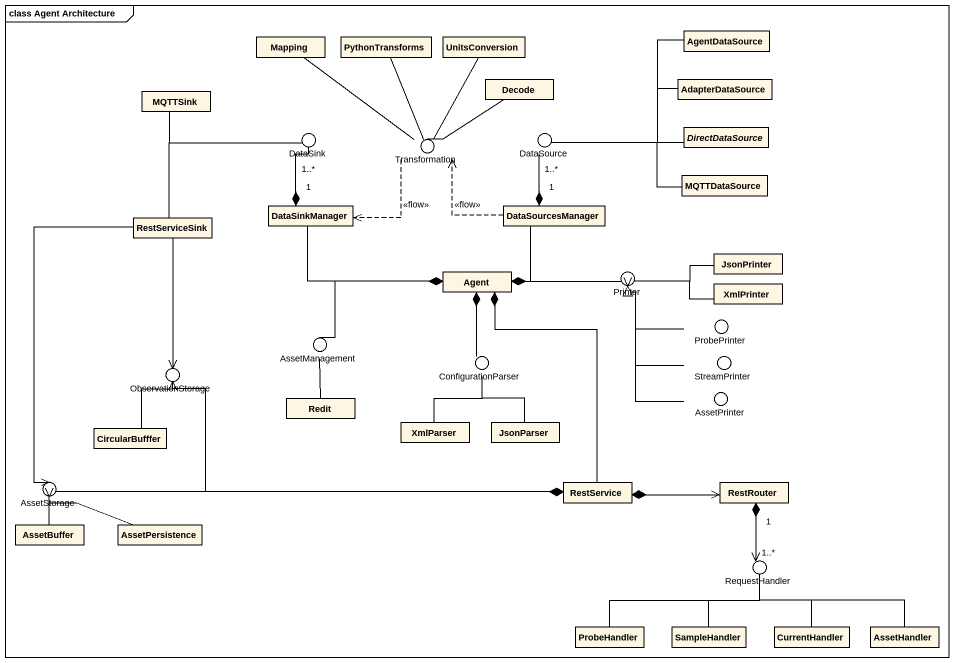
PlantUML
@startuml
mainframe class Agent Architecture
allowmixing
hide circle
hide empty members
class AgentDataSource
class Mapping
class PythonTransforms
class UnitsConversion
class MQTTSink
class Decode
class AdapterDataSource
() DataSink
() Transformation
() DataSource
abstract class DirectDataSource
class MQTTDataSource
class RestServiceSink
class DataSinkManager
class DataSourcesManager
class JsonPrinter
class "Agent" as Agent_
() Printer
class XmlPrinter
() AssetManagement
() ProbePrinter
() ObservationStorage
() ConfigurationParser
() StreamPrinter
class Redit
() AssetPrinter
class CircularBufffer
class XmlParser
class JsonParser
() AssetStorage
class RestService
class RestRouter
class AssetBuffer
class AssetPersistence
() RequestHandler
class ProbeHandler
class SampleHandler
class CurrentHandler
class AssetHandler
AgentDataSource -left- DataSource
Mapping -- Transformation
PythonTransforms -- Transformation
UnitsConversion -- Transformation
MQTTSink -right- DataSink
Decode -- Transformation
AdapterDataSource -left- DataSource
Transformation .left.> DataSinkManager : <<flow>>
DirectDataSource -left- DataSource
MQTTDataSource -left- DataSource
RestServiceSink -up- DataSink
RestServiceSink --> ObservationStorage
RestServiceSink --> AssetStorage
DataSinkManager "1" *-up- "1..*" DataSink
DataSourcesManager .left.> Transformation : <<flow>>
DataSourcesManager "1" *-up- "1..*" DataSource
JsonPrinter -left- Printer
Agent_ *-left- DataSinkManager
Agent_ *-up- DataSourcesManager
Agent_ *-right-> Printer
Agent_ *-left- AssetManagement
Agent_ *-- ConfigurationParser
Agent_ *-- RestService
XmlPrinter -left- Printer
ProbePrinter -left-|> Printer
StreamPrinter -up-|> Printer
Redit -up- AssetManagement
AssetPrinter -up-|> Printer
CircularBufffer -up- ObservationStorage
XmlParser -up- ConfigurationParser
JsonParser -up- ConfigurationParser
RestService *-left-> ObservationStorage
RestService *-left-> AssetStorage
RestService *-right-> RestRouter
RestRouter "1" *--> "1..*" RequestHandler
AssetBuffer -up- AssetStorage
AssetPersistence -left- AssetStorage
ProbeHandler -right- RequestHandler
SampleHandler -up- RequestHandler
CurrentHandler -up- RequestHandler
AssetHandler -left- RequestHandler
@enduml
